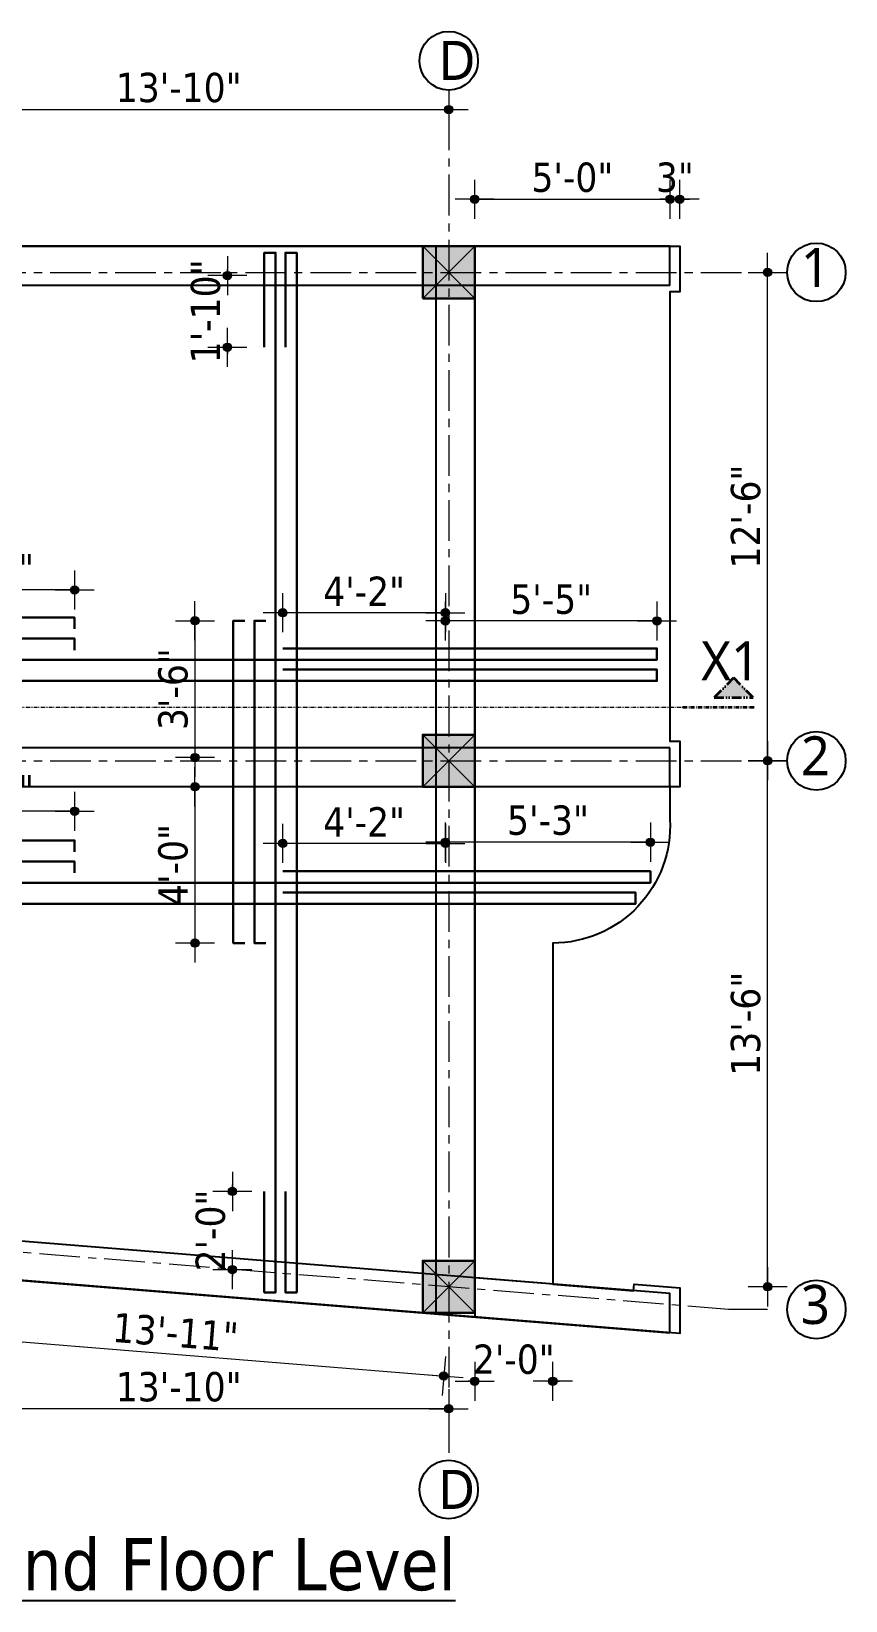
# Model space of a CAD drawing. Header units: inches. Extents: x 130993 to 274375, y -5108 to 103559.
# Drawn here: x 148783.7 to 149034, y 49890 to 50371.9 of the extents above; entities that cross this region are included whole.
import ezdxf

# ---------------------------------------------------------------- set-up
doc = ezdxf.new("R2010")
doc.units = ezdxf.units.IN
doc.header["$MEASUREMENT"] = 0
doc.header["$PDMODE"] = 2
doc.header["$PDSIZE"] = -3
doc.linetypes.add('ACAD_ISO12W100', pattern=[21, 12, -3, 0, -3, 0, -3])
doc.linetypes.add('CENTER', pattern=[2, 1.25, -0.25, 0.25, -0.25])
for name, color, linetype, lineweight in [('Center line', 252, 'CENTER', 20), ('Column', 14, 'Continuous', 30), ('Dim-external', 151, 'Continuous', 9), ('DIMENSION', 142, 'Continuous', 20), ('HATCH', 9, 'Continuous', 9), ('INDEX LINE', 4, 'Continuous', 13), ('reinforcement', 220, 'Continuous', 30), ('Section line', 30, 'Continuous', 35)]:
    doc.layers.add(name, color=color, linetype=linetype, lineweight=lineweight)
doc.layers.add('ELEVATION', color=7, linetype='Continuous')
doc.layers.add('Text-external', color=7, linetype='Continuous')
doc.styles.add('caption 1in-8ft', font='trebuc.ttf', dxfattribs={"height": 12})
doc.styles.add('TAHOMA', font='tahoma.ttf', dxfattribs={"height": 9})
doc.dimstyles.new('1.8', dxfattribs={"dimscale": 0, "dimtxt": 9, "dimasz": 1, "dimexe": 2, "dimexo": 9, "dimgap": 2, "dimtad": 1, "dimdec": 0, "dimzin": 3, "dimdsep": 46, "dimlunit": 4, "dimtxsty": 'TAHOMA', "dimblk": 'DIM', "dimcen": 3, "dimdle": 3, "dimse1": 1, "dimse2": 1, "dimclrd": 256, "dimclre": 256, "dimclrt": 7, "dimadec": 1, "dimazin": 2, "dimtfac": 1, "dimtdec": 0, "dimtix": 1, "dimtofl": 0, "dimtmove": 2, "dimatfit": 3, "dimldrblk": 'ARW', "dimfxl": 1, "dimfrac": 2, "dimtolj": 2, "dimtzin": 0, "dimarcsym": 0})

# ---------------------------------------------------------------- blocks, each defined once
blk = doc.blocks.new('col')
at = {"layer": 'HATCH'}
h = blk.add_hatch(color=256, dxfattribs=at)
h.dxf.hatch_style = 1
h.paths.add_polyline_path([(-8, -8), (8, -8), (8, 8), (-8, 8)])
at = {"layer": 'Column'}
blk.add_lwpolyline([(-8, -8), (8, -8), (8, 8), (-8, 8)], close=True, dxfattribs=at)
at = {"layer": 'Dim-external'}
for p, q in [((-8, 8), (8, -8)), ((8, 8), (-8, -8))]:
    blk.add_line(p, q, dxfattribs=at)
blk = doc.blocks.new('gridd')
at = {"layer": 'Dim-external'}
for p in [(2, 0), (168, 0), (341, 0), (507, 0), (2, -150), (168, -150), (341, -150), (507, -150), (2, -270.82), (168, -284.21), (341, -298.16), (507, -311.55)]:
    blk.add_blockref('col', p, dxfattribs=at)
blk = doc.blocks.new('DIM')
at = {"layer": 'INDEX LINE'}
h = blk.add_hatch(color=256, dxfattribs=at)
h.paths.add_polyline_path([(0, 1.28), (0, 0), (1.28, 0, 0.414214)])
h.paths.add_polyline_path([(1.28, 0), (0, 0), (0, -1.28, 0.414214)])
h.paths.add_polyline_path([(0, 0), (-1.28, 0, 0.414214), (0, -1.28)])
h.paths.add_polyline_path([(0, 1.28, 0.414214), (-1.28, 0), (0, 0)])
for p, q in [((0, 6), (0, -6)), ((-6, 0), (6, 0))]:
    blk.add_line(p, q, dxfattribs=at)
blk.add_circle((0, 0), 1.28, dxfattribs=at)
blk = doc.blocks.new('*D618')
at = {"layer": 'Defpoints', "color": 0}
for p in [(158725.5, 47972.18), (158559.5, 47930.18), (158725.5, 47930.18)]:
    blk.add_point(p, dxfattribs=at)
at = {"layer": 'DIMENSION', "lineweight": -2}
blk.add_line((158560.5, 47972.18), (158724.5, 47972.18), dxfattribs=at)
at = {"layer": 'DIMENSION', "lineweight": -2, "rotation": 180}
blk.add_blockref('DIM', (158559.5, 47972.18), dxfattribs=at)
at = {"layer": 'DIMENSION', "lineweight": -2}
blk.add_blockref('DIM', (158725.5, 47972.18), dxfattribs=at)
at = {"layer": 'DIMENSION', "color": 7, "insert": (158642.5, 47978.87), "char_height": 9, "attachment_point": 5, "style": 'TAHOMA'}
blk.add_mtext('\\A2;13\'-10"', dxfattribs=at)
blk = doc.blocks.new('ARW')
at = {"layer": 'INDEX LINE'}
blk.add_lwpolyline([(10, 0, 0, 6, 0), (0, 0, 0, 0, 0), (10, 0, 0, 0, 0)], format="xyseb", dxfattribs=at)
blk = doc.blocks.new('*D619')
at = {"layer": 'Defpoints', "color": 0}
for p in [(158733.5, 47772.18), (158823.5, 47772.18), (158733.5, 47610.63)]:
    blk.add_point(p, dxfattribs=at)
at = {"layer": 'DIMENSION', "lineweight": -2}
blk.add_line((158823.5, 47611.63), (158823.5, 47771.18), dxfattribs=at)
for p, rotation in [((158823.5, 47772.18), 90), ((158823.5, 47610.63), 270)]:
    blk.add_blockref('DIM', p, dxfattribs=dict(at, rotation=rotation))
at = {"layer": 'DIMENSION', "color": 7, "insert": (158816.81, 47691.41), "char_height": 9, "attachment_point": 5, "rotation": 90, "style": 'TAHOMA'}
blk.add_mtext('\\A2;13\'-6"', dxfattribs=at)
blk = doc.blocks.new('*D620')
at = {"layer": 'Defpoints', "color": 0}
for p in [(158733.5, 47922.18), (158823.5, 47922.18), (158733.5, 47772.18)]:
    blk.add_point(p, dxfattribs=at)
at = {"layer": 'DIMENSION', "lineweight": -2}
blk.add_line((158823.5, 47773.18), (158823.5, 47921.18), dxfattribs=at)
for p, rotation in [((158823.5, 47922.18), 90), ((158823.5, 47772.18), 270)]:
    blk.add_blockref('DIM', p, dxfattribs=dict(at, rotation=rotation))
at = {"layer": 'DIMENSION', "color": 7, "insert": (158816.81, 47847.18), "char_height": 9, "attachment_point": 5, "rotation": 90, "style": 'TAHOMA'}
blk.add_mtext('\\A2;12\'-6"', dxfattribs=at)
blk = doc.blocks.new('*D625')
at = {"layer": 'Defpoints', "color": 0}
for p in [(158559.5, 47615.38), (158725.5, 47601.99), (158723.98, 47583.23)]:
    blk.add_point(p, dxfattribs=at)
at = {"layer": 'DIMENSION', "lineweight": -2}
blk.add_line((158558.98, 47596.54), (158722.99, 47583.31), dxfattribs=at)
for p, rotation in [((158557.98, 47596.62), 175.3880941349689), ((158723.98, 47583.23), 355.3880941349689)]:
    blk.add_blockref('DIM', p, dxfattribs=dict(at, rotation=rotation))
at = {"layer": 'DIMENSION', "color": 7, "insert": (158641.52, 47596.6), "char_height": 9, "attachment_point": 5, "rotation": 355.3881, "style": 'TAHOMA'}
blk.add_mtext('\\A2;13\'-11"', dxfattribs=at)
blk = doc.blocks.new('*D626')
at = {"layer": 'Defpoints', "color": 0}
for p in [(158559.5, 47615.38), (158725.5, 47601.99), (158559.5, 47573.18)]:
    blk.add_point(p, dxfattribs=at)
at = {"layer": 'DIMENSION', "lineweight": -2}
blk.add_line((158724.5, 47573.18), (158560.5, 47573.18), dxfattribs=at)
at = {"layer": 'DIMENSION', "lineweight": -2, "rotation": 180}
blk.add_blockref('DIM', (158559.5, 47573.18), dxfattribs=at)
at = {"layer": 'DIMENSION', "lineweight": -2}
blk.add_blockref('DIM', (158725.5, 47573.18), dxfattribs=at)
at = {"layer": 'DIMENSION', "color": 7, "insert": (158642.5, 47579.87), "char_height": 9, "attachment_point": 5, "style": 'TAHOMA'}
blk.add_mtext('\\A2;13\'-10"', dxfattribs=at)
blk = doc.blocks.new('*D629')
at = {"layer": 'Defpoints', "color": 0}
for p in [(158212.5, 47651.37), (158123.05, 47610.63), (158733.5, 47610.63)]:
    blk.add_point(p, dxfattribs=at)
at = {"layer": 'DIMENSION', "lineweight": -2}
blk.add_line((158123.05, 47650.37), (158123.05, 47611.63), dxfattribs=at)
for p, rotation in [((158123.05, 47651.37), 90), ((158123.05, 47610.63), 270)]:
    blk.add_blockref('DIM', p, dxfattribs=dict(at, rotation=rotation))
at = {"layer": 'DIMENSION', "color": 7, "insert": (158116.36, 47631), "char_height": 9, "attachment_point": 5, "rotation": 90, "style": 'TAHOMA'}
blk.add_mtext('\\A2;3\'-5"', dxfattribs=at)
blk = doc.blocks.new('*D725')
at = {"layer": 'Defpoints', "color": 0}
for p in [(158674.5, 47817.63), (158674.5, 47806.68), (158724.5, 47806.68)]:
    blk.add_point(p, dxfattribs=at)
at = {"layer": 'DIMENSION', "lineweight": -2}
blk.add_line((158723.5, 47817.63), (158675.5, 47817.63), dxfattribs=at)
at = {"layer": 'DIMENSION', "lineweight": -2, "rotation": 180}
blk.add_blockref('DIM', (158674.5, 47817.63), dxfattribs=at)
at = {"layer": 'DIMENSION', "lineweight": -2}
blk.add_blockref('DIM', (158724.5, 47817.63), dxfattribs=at)
at = {"layer": 'DIMENSION', "color": 7, "insert": (158699.5, 47824.23), "char_height": 9, "attachment_point": 5, "style": 'TAHOMA'}
blk.add_mtext('\\A2;4\'-2"', dxfattribs=at)
blk = doc.blocks.new('*D726')
at = {"layer": 'Defpoints', "color": 0}
for p in [(158724.5, 47815.13), (158724.5, 47806.68), (158789.5, 47806.68)]:
    blk.add_point(p, dxfattribs=at)
at = {"layer": 'DIMENSION', "lineweight": -2}
blk.add_line((158788.5, 47815.13), (158725.5, 47815.13), dxfattribs=at)
at = {"layer": 'DIMENSION', "lineweight": -2, "rotation": 180}
blk.add_blockref('DIM', (158724.5, 47815.13), dxfattribs=at)
at = {"layer": 'DIMENSION', "lineweight": -2}
blk.add_blockref('DIM', (158789.5, 47815.13), dxfattribs=at)
at = {"layer": 'DIMENSION', "color": 7, "insert": (158757, 47821.73), "char_height": 9, "attachment_point": 5, "style": 'TAHOMA'}
blk.add_mtext('\\A2;5\'-5"', dxfattribs=at)
blk = doc.blocks.new('*D727')
at = {"layer": 'Defpoints', "color": 0}
for p in [(158560.5, 47824.63), (158560.5, 47816.18), (158610.5, 47816.18)]:
    blk.add_point(p, dxfattribs=at)
at = {"layer": 'DIMENSION', "lineweight": -2}
blk.add_line((158609.5, 47824.63), (158561.5, 47824.63), dxfattribs=at)
at = {"layer": 'DIMENSION', "lineweight": -2, "rotation": 180}
blk.add_blockref('DIM', (158560.5, 47824.63), dxfattribs=at)
at = {"layer": 'DIMENSION', "lineweight": -2}
blk.add_blockref('DIM', (158610.5, 47824.63), dxfattribs=at)
at = {"layer": 'DIMENSION', "color": 7, "insert": (158585.5, 47831.23), "char_height": 9, "attachment_point": 5, "style": 'TAHOMA'}
blk.add_mtext('\\A2;4\'-2"', dxfattribs=at)
blk = doc.blocks.new('*D733')
at = {"layer": 'Defpoints', "color": 0}
for p in [(158724.5, 47747.18), (158724.5, 47738.24), (158787.5, 47738.24)]:
    blk.add_point(p, dxfattribs=at)
at = {"layer": 'DIMENSION', "lineweight": -2}
blk.add_line((158786.5, 47747.18), (158725.5, 47747.18), dxfattribs=at)
at = {"layer": 'DIMENSION', "lineweight": -2, "rotation": 180}
blk.add_blockref('DIM', (158724.5, 47747.18), dxfattribs=at)
at = {"layer": 'DIMENSION', "lineweight": -2}
blk.add_blockref('DIM', (158787.5, 47747.18), dxfattribs=at)
at = {"layer": 'DIMENSION', "color": 7, "insert": (158756, 47753.87), "char_height": 9, "attachment_point": 5, "style": 'TAHOMA'}
blk.add_mtext('\\A2;5\'-3"', dxfattribs=at)
blk = doc.blocks.new('*D734')
at = {"layer": 'Defpoints', "color": 0}
for p in [(158674.5, 47746.81), (158674.5, 47738.24), (158724.5, 47738.24)]:
    blk.add_point(p, dxfattribs=at)
at = {"layer": 'DIMENSION', "lineweight": -2}
blk.add_line((158723.5, 47746.81), (158675.5, 47746.81), dxfattribs=at)
at = {"layer": 'DIMENSION', "lineweight": -2, "rotation": 180}
blk.add_blockref('DIM', (158674.5, 47746.81), dxfattribs=at)
at = {"layer": 'DIMENSION', "lineweight": -2}
blk.add_blockref('DIM', (158724.5, 47746.81), dxfattribs=at)
at = {"layer": 'DIMENSION', "color": 7, "insert": (158699.5, 47753.41), "char_height": 9, "attachment_point": 5, "style": 'TAHOMA'}
blk.add_mtext('\\A2;4\'-2"', dxfattribs=at)
blk = doc.blocks.new('*D735')
at = {"layer": 'Defpoints', "color": 0}
for p in [(158560.5, 47756.68), (158560.5, 47747.74), (158610.5, 47747.74)]:
    blk.add_point(p, dxfattribs=at)
at = {"layer": 'DIMENSION', "lineweight": -2}
blk.add_line((158609.5, 47756.68), (158561.5, 47756.68), dxfattribs=at)
at = {"layer": 'DIMENSION', "lineweight": -2, "rotation": 180}
blk.add_blockref('DIM', (158560.5, 47756.68), dxfattribs=at)
at = {"layer": 'DIMENSION', "lineweight": -2}
blk.add_blockref('DIM', (158610.5, 47756.68), dxfattribs=at)
at = {"layer": 'DIMENSION', "color": 7, "insert": (158585.5, 47763.28), "char_height": 9, "attachment_point": 5, "style": 'TAHOMA'}
blk.add_mtext('\\A2;4\'-2"', dxfattribs=at)
blk = doc.blocks.new('a1')
at = {"layer": 'HATCH', "linetype": 'ACAD_ISO12W100', "ltscale": 0.25}
h = blk.add_hatch(color=256, dxfattribs=at)
h.dxf.hatch_style = 1
h.paths.add_polyline_path([(3261.58, 1164.5), (3273.58, 1164.5), (3267.58, 1170.5)])
at = {"layer": 'Section line', "linetype": 'ACAD_ISO12W100', "ltscale": 0.1}
blk.add_line((3252, 1161.5), (3274, 1161.5), dxfattribs=at)
at = {"layer": 'Section line', "linetype": 'ACAD_ISO12W100', "ltscale": 0.25}
blk.add_lwpolyline([(3261.58, 1164.5), (3273.58, 1164.5), (3267.58, 1170.5), (3267.58, 1170.5), (3261.58, 1164.5)], dxfattribs=at)
blk = doc.blocks.new('*D796')
at = {"layer": 'Defpoints', "color": 0}
for p in [(158668.79, 47639.91), (158659, 47615.91), (158668.79, 47615.91)]:
    blk.add_point(p, dxfattribs=at)
at = {"layer": 'DIMENSION', "lineweight": -2}
for p, q in [((158659, 47640.91), (158659, 47641.91)), ((158659, 47614.91), (158659, 47613.91))]:
    blk.add_line(p, q, dxfattribs=at)
for p, rotation in [((158659, 47639.91), 270), ((158659, 47615.91), 90)]:
    blk.add_blockref('DIM', p, dxfattribs=dict(at, rotation=rotation))
at = {"layer": 'DIMENSION', "color": 7, "insert": (158652.31, 47627.91), "char_height": 9, "attachment_point": 5, "rotation": 90, "style": 'TAHOMA'}
blk.add_mtext('\\A2;2\'-0"', dxfattribs=at)
blk = doc.blocks.new('*D797')
at = {"layer": 'Defpoints', "color": 0}
for p in [(158659.29, 47764.18), (158647.5, 47716.18), (158659.29, 47716.18)]:
    blk.add_point(p, dxfattribs=at)
at = {"layer": 'DIMENSION', "lineweight": -2}
blk.add_line((158647.5, 47763.18), (158647.5, 47717.18), dxfattribs=at)
for p, rotation in [((158647.5, 47764.18), 90), ((158647.5, 47716.18), 270)]:
    blk.add_blockref('DIM', p, dxfattribs=dict(at, rotation=rotation))
at = {"layer": 'DIMENSION', "color": 7, "insert": (158640.81, 47740.18), "char_height": 9, "attachment_point": 5, "rotation": 90, "style": 'TAHOMA'}
blk.add_mtext('\\A2;4\'-0"', dxfattribs=at)
blk = doc.blocks.new('*D794')
at = {"layer": 'Defpoints', "color": 0}
for p in [(158668.79, 47921.18), (158657.5, 47899.18), (158668.79, 47899.18)]:
    blk.add_point(p, dxfattribs=at)
at = {"layer": 'DIMENSION', "lineweight": -2}
for p, q in [((158657.5, 47922.18), (158657.5, 47923.18)), ((158657.5, 47898.18), (158657.5, 47897.18))]:
    blk.add_line(p, q, dxfattribs=at)
for p, rotation in [((158657.5, 47921.18), 270), ((158657.5, 47899.18), 90)]:
    blk.add_blockref('DIM', p, dxfattribs=dict(at, rotation=rotation))
at = {"layer": 'DIMENSION', "color": 7, "insert": (158650.81, 47910.18), "char_height": 9, "attachment_point": 5, "rotation": 90, "style": 'TAHOMA'}
blk.add_mtext('\\A2;1\'-10"', dxfattribs=at)
blk = doc.blocks.new('*D795')
at = {"layer": 'Defpoints', "color": 0}
for p in [(158659.29, 47815.18), (158647.5, 47773.18), (158659.29, 47773.18)]:
    blk.add_point(p, dxfattribs=at)
at = {"layer": 'DIMENSION', "lineweight": -2}
blk.add_line((158647.5, 47814.18), (158647.5, 47774.18), dxfattribs=at)
for p, rotation in [((158647.5, 47815.18), 90), ((158647.5, 47773.18), 270)]:
    blk.add_blockref('DIM', p, dxfattribs=dict(at, rotation=rotation))
at = {"layer": 'DIMENSION', "color": 7, "insert": (158640.81, 47794.18), "char_height": 9, "attachment_point": 5, "rotation": 90, "style": 'TAHOMA'}
blk.add_mtext('\\A2;3\'-6"', dxfattribs=at)
blk = doc.blocks.new('*D819')
at = {"layer": 'Defpoints', "color": 0}
for p in [(158793.5, 47944.63), (158733.5, 47914.18), (158793.5, 47914.18)]:
    blk.add_point(p, dxfattribs=at)
at = {"layer": 'DIMENSION', "lineweight": -2}
blk.add_line((158734.5, 47944.63), (158792.5, 47944.63), dxfattribs=at)
at = {"layer": 'DIMENSION', "lineweight": -2, "rotation": 180}
blk.add_blockref('DIM', (158733.5, 47944.63), dxfattribs=at)
at = {"layer": 'DIMENSION', "lineweight": -2}
blk.add_blockref('DIM', (158793.5, 47944.63), dxfattribs=at)
at = {"layer": 'DIMENSION', "color": 7, "insert": (158763.5, 47951.32), "char_height": 9, "attachment_point": 5, "style": 'TAHOMA'}
blk.add_mtext('\\A2;5\'-0"', dxfattribs=at)
blk = doc.blocks.new('*D820')
at = {"layer": 'Defpoints', "color": 0}
for p in [(158796.5, 47944.63), (158793.5, 47930.18), (158796.5, 47930.18)]:
    blk.add_point(p, dxfattribs=at)
at = {"layer": 'DIMENSION', "lineweight": -2}
for p, q in [((158792.5, 47944.63), (158791.5, 47944.63)), ((158797.5, 47944.63), (158798.5, 47944.63))]:
    blk.add_line(p, q, dxfattribs=at)
blk.add_blockref('DIM', (158793.5, 47944.63), dxfattribs=at)
at = {"layer": 'DIMENSION', "lineweight": -2, "rotation": 180}
blk.add_blockref('DIM', (158796.5, 47944.63), dxfattribs=at)
at = {"layer": 'DIMENSION', "color": 7, "insert": (158795, 47951.32), "char_height": 9, "attachment_point": 5, "style": 'TAHOMA'}
blk.add_mtext('\\A2;3"', dxfattribs=at)
blk = doc.blocks.new('*D821')
at = {"layer": 'Defpoints', "color": 0}
for p in [(158757.5, 47716.18), (158733.5, 47613.38), (158757.5, 47581.63)]:
    blk.add_point(p, dxfattribs=at)
at = {"layer": 'DIMENSION', "lineweight": -2}
for p, q in [((158732.5, 47581.63), (158731.5, 47581.63)), ((158758.5, 47581.63), (158759.5, 47581.63))]:
    blk.add_line(p, q, dxfattribs=at)
blk.add_blockref('DIM', (158733.5, 47581.63), dxfattribs=at)
at = {"layer": 'DIMENSION', "lineweight": -2, "rotation": 180}
blk.add_blockref('DIM', (158757.5, 47581.63), dxfattribs=at)
at = {"layer": 'DIMENSION', "color": 7, "insert": (158745.5, 47588.32), "char_height": 9, "attachment_point": 5, "style": 'TAHOMA'}
blk.add_mtext('\\A2;2\'-0"', dxfattribs=at)
blk = doc.blocks.new('sn2')
at = {"layer": 'Center line', "ltscale": 10}
for p, q in [((4049.5, 1417.55), (4049.5, 1002.77)), ((3447, 1367.55), (4147.5, 1367.55)), ((3447, 1217.55), (4147.5, 1217.55))]:
    blk.add_line(p, q, dxfattribs=at)
for points in [[(4135.5, 1049.06), (3458.81, 1103.65), (3447.05, 1103.65)], [(4147.5, 1049.06), (4135.5, 1049.06)]]:
    blk.add_lwpolyline(points, dxfattribs=at)
at = {"layer": 'ELEVATION'}
for p, q in [((4117.5, 1375.55), (3476.5, 1375.55)), ((4045.5, 1375.55), (4045.5, 1047.68)), ((4057.5, 1375.55), (4057.5, 1046.71)), ((4117.5, 1363.55), (4117.5, 1375.55)), ((4117.5, 1363.55), (3476.5, 1363.55)), ((4117.5, 1221.55), (3476.5, 1221.55)), ((4117.5, 1209.55), (4117.5, 1221.55)), ((4117.5, 1209.55), (3476.5, 1209.55)), ((4117.5, 1053.91), (3476.5, 1105.61)), ((4117.5, 1041.87), (3476.5, 1093.57))]:
    blk.add_line(p, q, dxfattribs=at)
blk.add_lwpolyline([(4120.5, 1055.67), (4120.5, 1055.67), (4120.5, 1041.63), (3473.5, 1093.82), (3473.5, 1107.82), (3476.5, 1107.57), (3476.5, 1234.55, -0.414214), (3512.5, 1270.55), (3512.5, 1363.55), (3473.5, 1363.55), (3473.5, 1375.55), (4120.5, 1375.55), (4120.5, 1361.55), (4117.5, 1361.55), (4117.5, 1223.55), (4120.5, 1223.55), (4120.5, 1209.55), (4117.5, 1209.55), (4117.5, 1199.55, -0.429402), (4081.5, 1161.55), (4081.5, 1056.81), (4106.34, 1054.81), (4106.5, 1056.8), (4120.5, 1055.67)], format="xyb", dxfattribs=at)
blk.add_lwpolyline([(4117.5, 1041.87), (4117.5, 1053.91), (4057.5, 1058.75), (4057.5, 1288.55), (4057.5, 1288.55), (4057.5, 1375.55), (3476.5, 1375.55), (3476.5, 1363.55), (3536.5, 1363.55), (3536.5, 1100.77), (3476.5, 1105.61), (3476.5, 1093.57)], close=True, dxfattribs=at)
at = {"layer": 'reinforcement'}
for points in [[(3992.8, 1085.28), (3992.8, 1061.28), (3992.8, 1054.28), (3996.3, 1054.28), (3996.3, 1366.55), (3996.3, 1373.55), (3992.8, 1373.55), (3992.8, 1366.55), (3992.8, 1344.55)], [(3999.3, 1085.28), (3999.3, 1061.28), (3999.3, 1054.28), (4002.8, 1054.28), (4002.8, 1366.55), (4002.8, 1373.55), (3999.3, 1373.55), (3999.3, 1366.55), (3999.3, 1344.55)], [(3934.5, 1258.05), (3934.5, 1261.55), (3884.5, 1261.55), (3875.5, 1261.55), (3823.3, 1261.55), (3823.3, 1258.05)], [(3986.8, 1260.55), (3983.3, 1260.55), (3983.3, 1218.55), (3983.3, 1209.55), (3983.3, 1161.55), (3986.8, 1161.55)], [(3993.3, 1260.55), (3989.8, 1260.55), (3989.8, 1218.55), (3989.8, 1209.55), (3989.8, 1161.55), (3993.3, 1161.55)], [(3934.5, 1251.55), (3934.5, 1255.05), (3884.5, 1255.05), (3875.5, 1255.05), (3823.3, 1255.05), (3823.3, 1251.55)], [(3595.5, 1252.05), (3545.5, 1252.05), (3536.5, 1252.05), (3482.33, 1252.05), (3482.33, 1248.55), (4048.5, 1248.55), (4113.5, 1248.55), (4113.5, 1252.05), (4048.5, 1252.05), (3998.5, 1252.05)], [(3595.5, 1245.55), (3545.5, 1245.55), (3536.5, 1245.55), (3480.83, 1245.55), (3480.83, 1242.05), (4048.5, 1242.05), (4113.5, 1242.05), (4113.5, 1245.55), (4048.5, 1245.55), (3998.5, 1245.55)], [(3934.5, 1189.61), (3934.5, 1193.11), (3884.5, 1193.11), (3875.5, 1193.11), (3823.3, 1193.11), (3823.3, 1189.61)], [(3934.5, 1183.11), (3934.5, 1186.61), (3884.5, 1186.61), (3875.5, 1186.61), (3823.3, 1186.61), (3823.3, 1183.11)], [(3595.5, 1183.61), (3545.5, 1183.61), (3478.5, 1183.61), (3478.5, 1183.61), (3478.5, 1180.11), (4048.5, 1180.11), (4111.5, 1180.11), (4111.5, 1183.61), (4048.5, 1183.61), (3998.5, 1183.61)], [(3595.5, 1177.11), (3545.5, 1177.11), (3478.5, 1177.11), (3478.5, 1177.11), (3478.5, 1173.61), (4048.5, 1173.61), (4106.88, 1173.61), (4106.88, 1177.11), (4048.5, 1177.11), (3998.5, 1177.11)]]:
    blk.add_lwpolyline(points, dxfattribs=at)
at = {"layer": 'Section line', "linetype": 'ACAD_ISO12W100', "lineweight": 13, "ltscale": 0.1}
blk.add_line((3487.25, 1234), (4121.5, 1234), dxfattribs=at)
at = {"layer": 'Text-external'}
for centre in [(4049.5, 1432.55), (4162.5, 1367.55), (4162.5, 1217.55), (4162.5, 1049.06), (4049.5, 993.77)]:
    blk.add_circle(centre, 9, dxfattribs=at)
at = {"layer": 'Column'}
blk.add_blockref('gridd', (3542.5, 1367.55), dxfattribs=at)
at = {"layer": 'DIMENSION'}
blk.add_blockref('a1', (869.5, 72.5), dxfattribs=at)
at = {"insert": (4136.14, 1248.23), "char_height": 12, "width": 18.4581, "attachment_point": 5, "style": 'caption 1in-8ft'}
blk.add_mtext('X1', dxfattribs=at)
at = {"layer": 'ELEVATION', "lineweight": 25, "ltscale": 0.5, "style": 'TAHOMA'}
blk.add_text('%%U Slab Reinforcement DetailsAt 2nd Floor Level', height=16, dxfattribs=at).set_placement((3616.79, 962.83))
at = {"layer": 'Text-external', "char_height": 12, "width": 130.1671, "attachment_point": 1, "style": 'caption 1in-8ft'}
for s, insert in [('D', (4046.35, 1438.63)), ('1', (4157.73, 1375.07)), ('2', (4157.73, 1225.07)), ('3', (4157.73, 1056.58)), ('D', (4046.21, 999.79))]:
    blk.add_mtext(s, dxfattribs=dict(at, insert=insert))
at = {"layer": 'DIMENSION'}
for base, p1, p2, picture, middle in [((4049.5, 1417.55), (3883.5, 1375.55), (4049.5, 1375.55), '*D618', (3966.5, 1424.24)), ((4117.5, 1390), (4057.5, 1359.55), (4117.5, 1359.55), '*D819', (4087.5, 1396.68)), ((4120.5, 1390), (4117.5, 1375.55), (4120.5, 1375.55), '*D820', (4119, 1396.69)), ((3884.5, 1270), (3934.5, 1261.55), (3884.5, 1261.55), '*D727', (3909.5, 1276.59)), ((3998.5, 1263), (4048.5, 1252.05), (3998.5, 1252.05), '*D725', (4023.5, 1269.59)), ((4048.5, 1260.5), (4113.5, 1252.05), (4048.5, 1252.05), '*D726', (4081, 1267.09)), ((3884.5, 1202.05), (3934.5, 1193.11), (3884.5, 1193.11), '*D735', (3909.5, 1208.65)), ((4048.5, 1192.55), (4111.5, 1183.61), (4048.5, 1183.61), '*D733', (4080, 1199.24)), ((3998.5, 1192.18), (4048.5, 1183.61), (3998.5, 1183.61), '*D734', (4023.5, 1198.78)), ((4081.5, 1027), (4057.5, 1058.75), (4081.5, 1161.55), '*D821', (4069.5, 1033.69)), ((3883.5, 1018.55), (4049.5, 1047.35), (3883.5, 1060.74), '*D626', (3966.5, 1025.24))]:
    dim = blk.add_linear_dim(base=base, p1=p1, p2=p2, dimstyle='1.8', override={"dimscale": 1}, dxfattribs=at)
    dim.commit()
    dim.dimension.update_dxf_attribs({"geometry": picture, "text_midpoint": middle, "insert": (-154676, -46554.63)})
for base, p1, p2, angle, picture, middle in [((4147.5, 1367.55), (4057.5, 1217.55), (4057.5, 1367.55), 90, '*D620', (4140.81, 1292.55)), ((3981.5, 1344.55), (3992.8, 1366.55), (3992.8, 1344.55), 90, '*D794', (3974.82, 1355.55)), ((3971.5, 1218.55), (3983.3, 1260.55), (3983.3, 1218.55), 90, '*D795', (3964.81, 1239.55)), ((4147.5, 1217.55), (4057.5, 1056), (4057.5, 1217.55), 90, '*D619', (4140.81, 1136.78)), ((3971.5, 1161.55), (3983.3, 1209.55), (3983.3, 1161.55), 90, '*D797', (3964.82, 1185.55)), ((3447.05, 1056), (3536.5, 1096.73), (4057.5, 1056), 90, '*D629', (3440.37, 1076.37)), ((3983, 1061.28), (3992.8, 1085.28), (3992.8, 1061.28), 90, '*D796', (3976.31, 1073.28)), ((4047.99, 1028.6), (3883.5, 1060.74), (4049.5, 1047.35), 175.3881, '*D625', (3965.53, 1041.96))]:
    dim = blk.add_linear_dim(base=base, p1=p1, p2=p2, angle=angle, dimstyle='1.8', override={"dimscale": 1}, dxfattribs=at)
    dim.commit()
    dim.dimension.update_dxf_attribs({"geometry": picture, "text_midpoint": middle, "insert": (-154676, -46554.63)})

msp = doc.modelspace()

# ---------------------------------------------------------------- block references
at = {"layer": 'DIMENSION'}
msp.add_blockref('sn2', (144862.5, 48930.36), dxfattribs=at)

doc.saveas('drawing.dxf')
